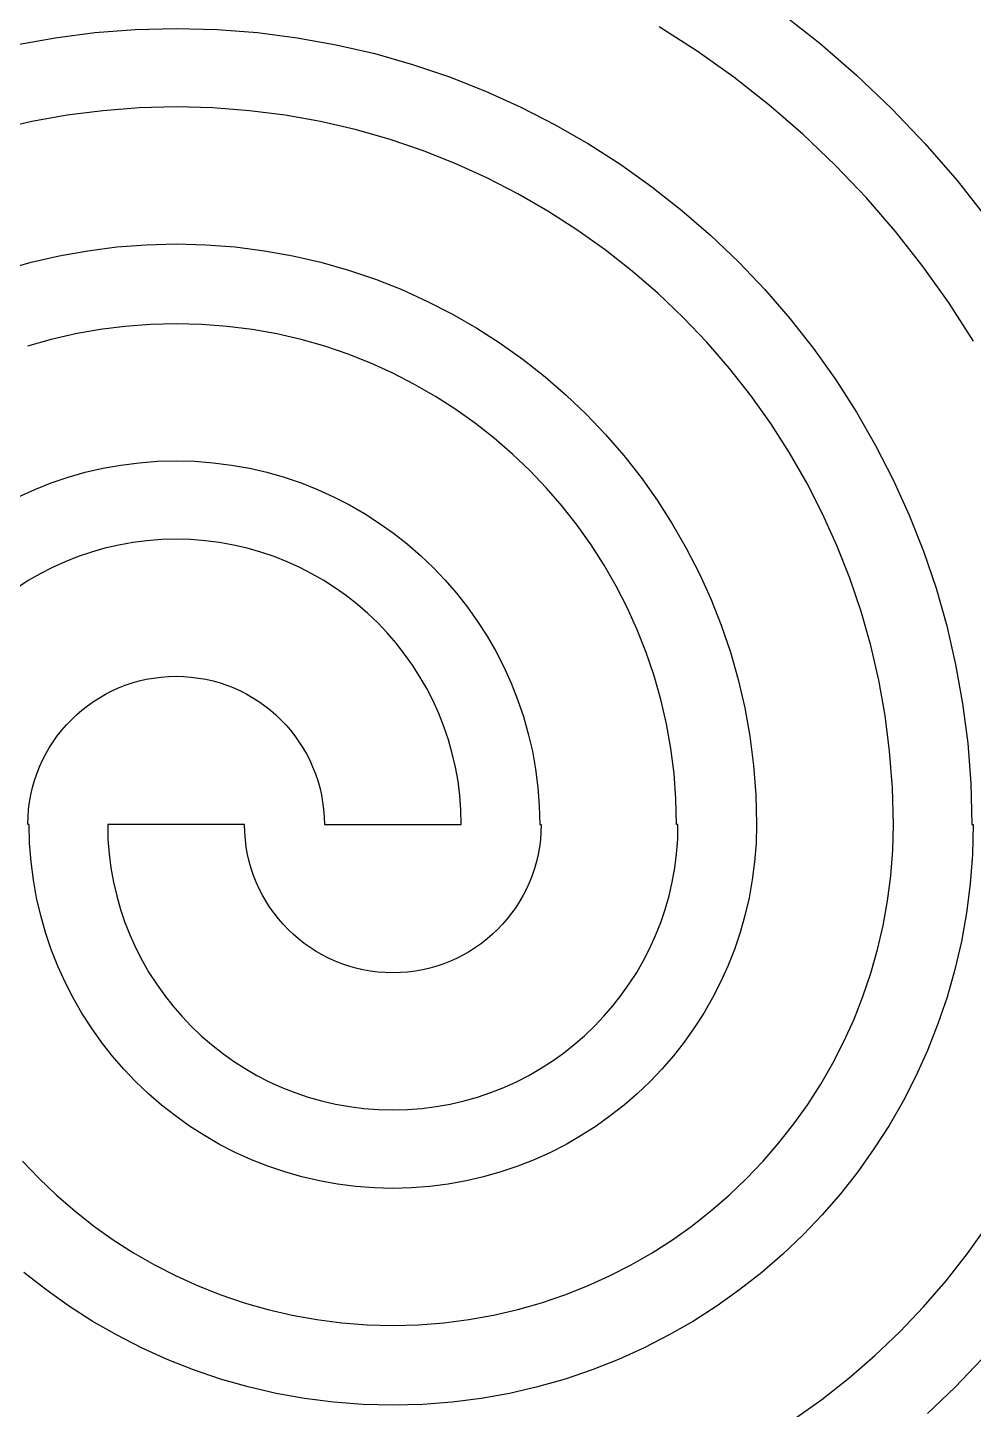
# Model space of a CAD drawing. Extents: x 0 to 85, y 0 to 82.
# Drawn here: x 38.86 to 52.33, y 32.65 to 52.32 of the extents above; entities that cross this region are included whole.
import ezdxf

# ---------------------------------------------------------------- set-up
doc = ezdxf.new("R2010")
doc.units = 0
doc.layers.get('0').update_dxf_attribs({"linetype": 'CONTINUOUS'})

msp = doc.modelspace()

# ---------------------------------------------------------------- linework, layer by layer
at = {"color": 0}
for p, q in [((49.5942, 52.5226), (50.14, 52.0954)), ((48.3955, 51.9836), (47.855, 52.3296)), ((38.6941, 52.0746), (39.2522, 52.1741)), ((39.2522, 52.1741), (39.8184, 52.2457)), ((39.8184, 52.2457), (40.3931, 52.2898)), ((40.3931, 52.2898), (40.9744, 52.305)), ((40.9744, 52.305), (41.5576, 52.2898)), ((41.5576, 52.2898), (42.1323, 52.2457)), ((42.1323, 52.2457), (42.6985, 52.1741)), ((42.6985, 52.1741), (43.2551, 52.0746)), ((43.2551, 52.0746), (43.8023, 51.9479)), ((43.8023, 51.9479), (44.3399, 51.7948)), ((48.9148, 51.6132), (48.3955, 51.9836)), ((50.14, 52.0954), (50.6621, 51.6421)), ((44.3399, 51.7948), (44.8677, 51.6156)), ((44.8677, 51.6156), (45.3817, 51.4131)), ((49.4164, 51.2191), (48.9148, 51.6132)), ((50.6621, 51.6421), (51.1637, 51.1637)), ((45.3817, 51.4131), (45.883, 51.1859)), ((39.9313, 51.1348), (39.4215, 51.0702)), ((40.4495, 51.1746), (39.9313, 51.1348)), ((40.9744, 51.1888), (40.4495, 51.1746)), ((41.4997, 51.1746), (40.9744, 51.1888)), ((42.0176, 51.1348), (41.4997, 51.1746)), ((42.5291, 51.0702), (42.0176, 51.1348)), ((45.883, 51.1859), (46.3709, 50.9351)), ((49.8987, 50.8), (49.4164, 51.2191)), ((51.1637, 51.1637), (51.6421, 50.6621)), ((38.9184, 50.9806), (38.4253, 50.8663)), ((39.4215, 51.0702), (38.9184, 50.9806)), ((43.0308, 50.9806), (42.5291, 51.0702)), ((43.524, 50.8663), (43.0308, 50.9806)), ((46.3709, 50.9351), (46.845, 50.6621)), ((44.009, 50.7284), (43.524, 50.8663)), ((50.3604, 50.3604), (49.8987, 50.8)), ((44.4832, 50.5672), (44.009, 50.7284)), ((44.946, 50.3837), (44.4832, 50.5672)), ((46.845, 50.6621), (47.3054, 50.3671)), ((51.6421, 50.6621), (52.0954, 50.14)), ((45.3983, 50.1798), (44.946, 50.3837)), ((47.3054, 50.3671), (47.7502, 50.0518)), ((50.8014, 49.8987), (50.3604, 50.3604)), ((45.8392, 49.954), (45.3983, 50.1798)), ((46.2661, 49.7071), (45.8392, 49.954)), ((47.7502, 50.0518), (48.1774, 49.7141)), ((52.0954, 50.14), (52.5226, 49.5942)), ((51.2191, 49.4164), (50.8014, 49.8987)), ((46.681, 49.4411), (46.2661, 49.7071)), ((48.1774, 49.7141), (48.5881, 49.3586)), ((47.0821, 49.1561), (46.681, 49.4411)), ((51.6132, 48.9148), (51.2191, 49.4164)), ((39.7178, 49.1423), (40.1313, 49.1959)), ((40.1313, 49.1959), (40.55, 49.2277)), ((40.55, 49.2277), (40.9744, 49.2386)), ((40.9744, 49.2386), (41.3992, 49.2277)), ((41.3992, 49.2277), (41.8179, 49.1959)), ((41.8179, 49.1959), (42.2314, 49.1423)), ((48.5881, 49.3586), (48.9825, 48.9825)), ((38.5202, 48.8668), (38.9117, 48.9783)), ((38.9117, 48.9783), (39.3114, 49.0707)), ((39.3114, 49.0707), (39.7178, 49.1423)), ((42.2314, 49.1423), (42.6378, 49.0707)), ((42.6378, 49.0707), (43.0375, 48.9783)), ((43.0375, 48.9783), (43.4287, 48.8668)), ((47.468, 48.8527), (47.0821, 49.1561)), ((48.9825, 48.9825), (49.3586, 48.5881)), ((43.4287, 48.8668), (43.8132, 48.7355)), ((47.8384, 48.5316), (47.468, 48.8527)), ((51.9836, 48.3941), (51.6132, 48.9148)), ((43.8132, 48.7355), (44.1882, 48.5881)), ((44.1882, 48.5881), (44.5548, 48.4216)), ((49.3586, 48.5881), (49.7141, 48.1774)), ((44.5548, 48.4216), (44.9104, 48.2395)), ((48.1926, 48.1926), (47.8384, 48.5316)), ((52.3296, 47.855), (51.9836, 48.3941)), ((44.9104, 48.2395), (45.2561, 48.0399)), ((48.5316, 47.8384), (48.1926, 48.1926)), ((39.8914, 48.0205), (39.54, 47.957)), ((40.247, 48.066), (39.8914, 48.0205)), ((40.6079, 48.0935), (40.247, 48.066)), ((40.9744, 48.102), (40.6079, 48.0935)), ((41.3413, 48.0935), (40.9744, 48.102)), ((41.7022, 48.066), (41.3413, 48.0935)), ((42.0592, 48.0205), (41.7022, 48.066)), ((42.4092, 47.957), (42.0592, 48.0205)), ((45.2561, 48.0399), (45.5909, 47.8247)), ((49.7141, 48.1774), (50.0518, 47.7492)), ((39.1954, 47.8772), (38.8578, 47.782)), ((39.54, 47.957), (39.1954, 47.8772)), ((42.7535, 47.8772), (42.4092, 47.957)), ((43.0911, 47.782), (42.7535, 47.8772)), ((45.5909, 47.8247), (45.9161, 47.5947)), ((48.8527, 47.468), (48.5316, 47.8384)), ((43.4234, 47.6691), (43.0911, 47.782)), ((43.7473, 47.541), (43.4234, 47.6691)), ((45.9161, 47.5947), (46.2276, 47.3495)), ((50.0518, 47.7492), (50.3671, 47.3054)), ((44.0612, 47.3989), (43.7473, 47.541)), ((44.3689, 47.2405), (44.0612, 47.3989)), ((49.1575, 47.0821), (48.8527, 47.468)), ((44.6677, 47.0697), (44.3689, 47.2405)), ((46.2276, 47.3495), (46.5282, 47.0888)), ((50.3671, 47.3054), (50.6621, 46.845)), ((44.9573, 46.8835), (44.6677, 47.0697)), ((46.5282, 47.0888), (46.8147, 46.8147)), ((49.4411, 46.681), (49.1575, 47.0821)), ((45.2367, 46.6852), (44.9573, 46.8835)), ((46.8147, 46.8147), (47.0888, 46.5282)), ((50.6621, 46.845), (50.9351, 46.3709)), ((45.5055, 46.4728), (45.2367, 46.6852)), ((49.7071, 46.2661), (49.4411, 46.681)), ((45.7648, 46.2485), (45.5055, 46.4728)), ((47.0888, 46.5282), (47.3495, 46.2276)), ((46.0128, 46.0128), (45.7648, 46.2485)), ((47.3495, 46.2276), (47.5947, 45.9161)), ((49.954, 45.8392), (49.7071, 46.2661)), ((50.9351, 46.3709), (51.1859, 45.8819)), ((39.6819, 45.9892), (39.9327, 46.047)), ((39.9327, 46.047), (40.1877, 46.0925)), ((40.1877, 46.0925), (40.4467, 46.1257)), ((40.4467, 46.1257), (40.7088, 46.1465)), ((40.7088, 46.1465), (40.9744, 46.1518)), ((40.9744, 46.1518), (41.2404, 46.1465)), ((41.2404, 46.1465), (41.5036, 46.1257)), ((41.5036, 46.1257), (41.7629, 46.0925)), ((41.7629, 46.0925), (42.0176, 46.047)), ((42.0176, 46.047), (42.267, 45.9892)), ((38.9611, 45.7454), (39.1968, 45.8378)), ((39.1968, 45.8378), (39.4367, 45.919)), ((39.4367, 45.919), (39.6819, 45.9892)), ((42.267, 45.9892), (42.5125, 45.919)), ((42.5125, 45.919), (42.7535, 45.8378)), ((42.7535, 45.8378), (42.9877, 45.7454)), ((46.2485, 45.7648), (46.0128, 46.0128)), ((47.5947, 45.9161), (47.8247, 45.5909)), ((50.1798, 45.3993), (49.954, 45.8392)), ((51.1859, 45.8819), (51.4131, 45.3803)), ((38.7325, 45.6406), (38.9611, 45.7454)), ((42.9877, 45.7454), (43.2181, 45.6406)), ((43.2181, 45.6406), (43.4414, 45.5263)), ((46.4728, 45.5055), (46.2485, 45.7648)), ((43.4414, 45.5263), (43.6577, 45.4021)), ((46.6852, 45.2367), (46.4728, 45.5055)), ((47.8247, 45.5909), (48.0399, 45.2561)), ((43.6577, 45.4021), (43.8672, 45.267)), ((43.8672, 45.267), (44.0711, 45.1224)), ((46.8835, 44.9573), (46.6852, 45.2367)), ((48.0399, 45.2561), (48.2395, 44.9104)), ((50.3837, 44.946), (50.1798, 45.3993)), ((51.4131, 45.3803), (51.6156, 44.8663)), ((40.9744, 45.0356), (40.7666, 45.0303)), ((41.184, 45.0303), (40.9744, 45.0356)), ((44.0711, 45.1224), (44.2666, 44.9682)), ((39.7686, 44.8525), (39.5799, 44.789)), ((39.9602, 44.9076), (39.7686, 44.8525)), ((40.1574, 44.9531), (39.9602, 44.9076)), ((40.3571, 44.9887), (40.1574, 44.9531)), ((40.5599, 45.0151), (40.3571, 44.9887)), ((40.7666, 45.0303), (40.5599, 45.0151)), ((41.3893, 45.0151), (41.184, 45.0303)), ((41.5918, 44.9887), (41.3893, 45.0151)), ((41.7918, 44.9531), (41.5918, 44.9887)), ((41.9887, 44.9076), (41.7918, 44.9531)), ((42.1802, 44.8525), (41.9887, 44.9076)), ((42.3693, 44.789), (42.1802, 44.8525)), ((44.2666, 44.9682), (44.4542, 44.8056)), ((47.0683, 44.6677), (46.8835, 44.9573)), ((48.2395, 44.9104), (48.423, 44.5548)), ((50.5686, 44.4832), (50.3837, 44.946)), ((51.6156, 44.8663), (51.7948, 44.3399)), ((39.3954, 44.716), (39.2162, 44.6345)), ((39.5799, 44.789), (39.3954, 44.716)), ((42.5538, 44.716), (42.3693, 44.789)), ((42.7344, 44.6345), (42.5538, 44.716)), ((44.4542, 44.8056), (44.6334, 44.6345)), ((47.2405, 44.3699), (47.0683, 44.6677)), ((38.8705, 44.4472), (38.7064, 44.341)), ((39.0412, 44.5452), (38.8705, 44.4472)), ((39.2162, 44.6345), (39.0412, 44.5452)), ((42.9094, 44.5452), (42.7344, 44.6345)), ((43.0788, 44.4472), (42.9094, 44.5452)), ((43.2428, 44.341), (43.0788, 44.4472)), ((44.6334, 44.6345), (44.8056, 44.4542)), ((44.8056, 44.4542), (44.9682, 44.2666)), ((48.423, 44.5548), (48.5881, 44.1882)), ((50.7284, 44.009), (50.5686, 44.4832)), ((43.4026, 44.2281), (43.2428, 44.341)), ((44.9682, 44.2666), (45.1224, 44.0711)), ((47.3975, 44.0627), (47.2405, 44.3699)), ((51.7948, 44.3399), (51.9479, 43.8023)), ((43.5571, 44.1067), (43.4026, 44.2281)), ((43.7046, 43.9801), (43.5571, 44.1067)), ((45.1224, 44.0711), (45.267, 43.8672)), ((47.541, 43.7473), (47.3975, 44.0627)), ((48.5881, 44.1882), (48.7355, 43.8132)), ((43.845, 43.845), (43.7046, 43.9801)), ((45.267, 43.8672), (45.4021, 43.6577)), ((50.8663, 43.5254), (50.7284, 44.009)), ((43.9801, 43.7046), (43.845, 43.845)), ((44.1067, 43.5571), (43.9801, 43.7046)), ((45.4021, 43.6577), (45.5263, 43.4414)), ((47.6691, 43.4234), (47.541, 43.7473)), ((48.7355, 43.8132), (48.8668, 43.4287)), ((51.9479, 43.8023), (52.0746, 43.2551)), ((44.2281, 43.4026), (44.1067, 43.5571)), ((50.9806, 43.0308), (50.8663, 43.5254)), ((44.341, 43.2442), (44.2281, 43.4026)), ((45.5263, 43.4414), (45.6406, 43.2181)), ((47.7806, 43.0925), (47.6691, 43.4234)), ((48.8668, 43.4287), (48.9783, 43.0375)), ((40.6534, 43.0608), (40.7596, 43.0749)), ((40.7596, 43.0749), (40.8672, 43.083)), ((40.8672, 43.083), (40.9744, 43.0858)), ((40.9744, 43.0858), (41.0834, 43.083)), ((41.0834, 43.083), (41.191, 43.0749)), ((41.191, 43.0749), (41.2958, 43.0608)), ((44.4472, 43.0788), (44.341, 43.2442)), ((44.5452, 42.9094), (44.4472, 43.0788)), ((45.6406, 43.2181), (45.7454, 42.9877)), ((47.8772, 42.7535), (47.7806, 43.0925)), ((52.0746, 43.2551), (52.1741, 42.6985)), ((39.9701, 42.8308), (40.0611, 42.8777)), ((40.0611, 42.8777), (40.1532, 42.9204)), ((40.1532, 42.9204), (40.2498, 42.9577)), ((40.2498, 42.9577), (40.3475, 42.9906)), ((40.3475, 42.9906), (40.4481, 43.0195)), ((40.4481, 43.0195), (40.55, 43.0431)), ((40.55, 43.0431), (40.6534, 43.0608)), ((41.2958, 43.0608), (41.4002, 43.0431)), ((41.4002, 43.0431), (41.5025, 43.0195)), ((41.5025, 43.0195), (41.6017, 42.9906)), ((41.6017, 42.9906), (41.6994, 42.9577)), ((41.6994, 42.9577), (41.7961, 42.9204)), ((41.7961, 42.9204), (41.8895, 42.8777)), ((41.8895, 42.8777), (41.9806, 42.8308)), ((44.6345, 42.7344), (44.5452, 42.9094)), ((45.7454, 42.9877), (45.8378, 42.7535)), ((48.9783, 43.0375), (49.0707, 42.6378)), ((51.0702, 42.5277), (50.9806, 43.0308)), ((39.7122, 42.6653), (39.7965, 42.7246)), ((39.7965, 42.7246), (39.8819, 42.7799)), ((39.8819, 42.7799), (39.9701, 42.8308)), ((41.9806, 42.8308), (42.0688, 42.7799)), ((42.0688, 42.7799), (42.1541, 42.7246)), ((42.1541, 42.7246), (42.237, 42.6653)), ((44.716, 42.5538), (44.6345, 42.7344)), ((45.8378, 42.7535), (45.919, 42.5125)), ((47.957, 42.4092), (47.8772, 42.7535)), ((52.1741, 42.6985), (52.2471, 42.1323)), ((39.4836, 42.467), (39.5566, 42.5372)), ((39.5566, 42.5372), (39.6339, 42.6036)), ((39.6339, 42.6036), (39.7122, 42.6653)), ((42.237, 42.6653), (42.3168, 42.6036)), ((42.3168, 42.6036), (42.394, 42.5372)), ((42.394, 42.5372), (42.467, 42.467)), ((44.789, 42.3693), (44.716, 42.5538)), ((45.919, 42.5125), (45.9892, 42.267)), ((49.0707, 42.6378), (49.1437, 42.2314)), ((51.1348, 42.0176), (51.0702, 42.5277)), ((39.2836, 42.237), (39.3471, 42.3168)), ((39.3471, 42.3168), (39.4134, 42.394)), ((39.4134, 42.394), (39.4836, 42.467)), ((42.467, 42.467), (42.5358, 42.394)), ((42.5358, 42.394), (42.6036, 42.3168)), ((42.6036, 42.3168), (42.6653, 42.237)), ((44.8525, 42.1816), (44.789, 42.3693)), ((48.0191, 42.0592), (47.957, 42.4092)), ((39.1693, 42.0688), (39.2247, 42.1541)), ((39.2247, 42.1541), (39.2836, 42.237)), ((42.6653, 42.237), (42.7246, 42.1541)), ((42.7246, 42.1541), (42.7799, 42.0688)), ((44.9076, 41.9887), (44.8525, 42.1816)), ((45.9892, 42.267), (46.047, 42.0176)), ((49.1437, 42.2314), (49.1959, 41.8179)), ((52.2471, 42.1323), (52.2898, 41.5576)), ((39.0303, 41.7961), (39.073, 41.8895)), ((39.073, 41.8895), (39.1199, 41.9806)), ((39.1199, 41.9806), (39.1693, 42.0688)), ((42.7799, 42.0688), (42.8308, 41.9806)), ((42.8308, 41.9806), (42.8777, 41.8895)), ((42.8777, 41.8895), (42.9189, 41.7961)), ((44.9531, 41.7918), (44.9076, 41.9887)), ((46.047, 42.0176), (46.0925, 41.7629)), ((48.0646, 41.7022), (48.0191, 42.0592)), ((51.1746, 41.4997), (51.1348, 42.0176)), ((38.9587, 41.6017), (38.9915, 41.6994)), ((38.9915, 41.6994), (39.0303, 41.7961)), ((42.9189, 41.7961), (42.9577, 41.6994)), ((42.9577, 41.6994), (42.9906, 41.6017)), ((44.9887, 41.5918), (44.9531, 41.7918)), ((46.0925, 41.7629), (46.1257, 41.5036)), ((48.0921, 41.3413), (48.0646, 41.7022)), ((49.1959, 41.8179), (49.2277, 41.3992)), ((38.9075, 41.4002), (38.9308, 41.5025)), ((38.9308, 41.5025), (38.9587, 41.6017)), ((42.9906, 41.6017), (43.0195, 41.5025)), ((43.0195, 41.5025), (43.0431, 41.4002)), ((45.0151, 41.3893), (44.9887, 41.5918)), ((46.1257, 41.5036), (46.1465, 41.2404)), ((51.1888, 40.9744), (51.1746, 41.4997)), ((52.2898, 41.5576), (52.305, 40.9744)), ((38.8881, 41.2958), (38.9075, 41.4002)), ((43.0431, 41.4002), (43.0608, 41.2958)), ((45.0303, 41.184), (45.0151, 41.3893)), ((48.102, 40.9744), (48.0921, 41.3413)), ((49.2277, 41.3992), (49.2386, 40.9744)), ((38.8662, 41.0834), (38.8743, 41.191)), ((38.8743, 41.191), (38.8881, 41.2958)), ((43.0608, 41.2958), (43.0749, 41.191)), ((43.0749, 41.191), (43.083, 41.0834)), ((45.0356, 40.9744), (45.0303, 41.184)), ((46.1465, 41.2404), (46.1518, 40.9744)), ((38.8634, 40.9744), (38.8662, 41.0834)), ((38.8648, 40.9744), (38.8634, 40.9744)), ((38.8662, 40.9744), (38.8648, 40.9744)), ((38.8648, 40.9744), (38.8648, 40.9744)), ((38.8676, 40.9744), (38.8662, 40.9744)), ((38.8662, 40.9744), (38.8662, 40.9744)), ((38.8691, 40.9744), (38.8676, 40.9744)), ((38.8676, 40.9744), (38.8676, 40.9744)), ((38.8705, 40.9744), (38.8691, 40.9744)), ((38.8691, 40.9744), (38.8691, 40.9744)), ((38.8719, 40.9744), (38.8705, 40.9744)), ((38.8705, 40.9744), (38.8705, 40.9744)), ((38.8705, 40.9744), (38.8705, 40.9744)), ((38.8729, 40.9744), (38.8719, 40.9744)), ((38.8719, 40.9744), (38.8719, 40.9744)), ((38.8743, 40.9744), (38.8729, 40.9744)), ((38.8729, 40.9744), (38.8729, 40.9744)), ((38.8729, 40.9744), (38.8729, 40.9744)), ((38.8758, 40.9744), (38.8743, 40.9744)), ((38.8743, 40.9744), (38.8743, 40.9744)), ((38.8772, 40.9744), (38.8758, 40.9744)), ((38.8758, 40.9744), (38.8758, 40.9744)), ((38.8786, 40.9744), (38.8772, 40.9744)), ((38.8772, 40.9744), (38.8772, 40.9744)), ((38.8772, 40.9744), (38.8772, 40.9744)), ((38.88, 40.9744), (38.8786, 40.9744)), ((38.8814, 40.9744), (38.88, 40.9744)), ((38.88, 40.9744), (38.88, 40.9744)), ((38.88, 40.9744), (38.88, 40.9744)), ((38.8828, 40.9744), (38.8814, 40.9744)), ((38.8814, 40.9744), (38.8814, 40.9744)), ((38.8842, 40.9744), (38.8828, 40.9744)), ((38.8828, 40.9744), (38.8828, 40.9744)), ((38.8895, 40.7088), (38.8842, 40.9744)), ((40.0611, 40.9744), (40.0004, 40.9744)), ((40.0004, 40.9744), (40.0043, 40.7666)), ((40.1214, 40.9744), (40.0611, 40.9744)), ((40.1821, 40.9744), (40.1214, 40.9744)), ((40.2428, 40.9744), (40.1821, 40.9744)), ((40.3049, 40.9744), (40.2428, 40.9744)), ((40.3655, 40.9744), (40.3049, 40.9744)), ((40.4262, 40.9744), (40.3655, 40.9744)), ((40.4883, 40.9744), (40.4262, 40.9744)), ((40.5486, 40.9744), (40.4883, 40.9744)), ((40.6093, 40.9744), (40.5486, 40.9744)), ((40.67, 40.9744), (40.6093, 40.9744)), ((40.7321, 40.9744), (40.67, 40.9744)), ((40.7928, 40.9744), (40.7321, 40.9744)), ((40.8534, 40.9744), (40.7928, 40.9744)), ((40.9141, 40.9744), (40.8534, 40.9744)), ((40.9744, 40.9744), (40.9141, 40.9744)), ((41.0351, 40.9744), (40.9744, 40.9744)), ((41.0958, 40.9744), (41.0351, 40.9744)), ((41.1579, 40.9744), (41.0958, 40.9744)), ((41.2186, 40.9744), (41.1579, 40.9744)), ((41.2792, 40.9744), (41.2186, 40.9744)), ((41.3413, 40.9744), (41.2792, 40.9744)), ((41.4016, 40.9744), (41.3413, 40.9744)), ((41.4623, 40.9744), (41.4016, 40.9744)), ((41.523, 40.9744), (41.4623, 40.9744)), ((41.5851, 40.9744), (41.523, 40.9744)), ((41.6458, 40.9744), (41.5851, 40.9744)), ((41.7064, 40.9744), (41.6458, 40.9744)), ((41.7671, 40.9744), (41.7064, 40.9744)), ((41.8275, 40.9744), (41.7671, 40.9744)), ((41.8881, 40.9744), (41.8275, 40.9744)), ((41.9502, 40.9744), (41.8881, 40.9744)), ((41.953, 40.8672), (41.9502, 40.9744)), ((43.083, 41.0834), (43.0858, 40.9744)), ((43.0858, 40.9744), (43.1465, 40.9744)), ((43.1465, 40.9744), (43.2082, 40.9744)), ((43.2082, 40.9744), (43.2689, 40.9744)), ((43.2689, 40.9744), (43.3296, 40.9744)), ((43.3296, 40.9744), (43.3903, 40.9744)), ((43.3903, 40.9744), (43.4523, 40.9744)), ((43.4523, 40.9744), (43.513, 40.9744)), ((43.513, 40.9744), (43.5737, 40.9744)), ((43.5737, 40.9744), (43.6344, 40.9744)), ((43.6344, 40.9744), (43.6947, 40.9744)), ((43.6947, 40.9744), (43.7554, 40.9744)), ((43.7554, 40.9744), (43.8161, 40.9744)), ((43.8161, 40.9744), (43.8781, 40.9744)), ((43.8781, 40.9744), (43.9388, 40.9744)), ((43.9388, 40.9744), (43.9995, 40.9744)), ((43.9995, 40.9744), (44.0602, 40.9744)), ((44.0602, 40.9744), (44.1219, 40.9744)), ((44.1219, 40.9744), (44.1826, 40.9744)), ((44.1826, 40.9744), (44.2433, 40.9744)), ((44.2433, 40.9744), (44.3054, 40.9744)), ((44.3054, 40.9744), (44.366, 40.9744)), ((44.366, 40.9744), (44.4267, 40.9744)), ((44.4267, 40.9744), (44.487, 40.9744)), ((44.487, 40.9744), (44.5477, 40.9744)), ((44.5477, 40.9744), (44.6084, 40.9744)), ((44.6084, 40.9744), (44.6691, 40.9744)), ((44.6691, 40.9744), (44.7312, 40.9744)), ((44.7312, 40.9744), (44.7918, 40.9744)), ((44.7918, 40.9744), (44.8525, 40.9744)), ((44.8525, 40.9744), (44.9128, 40.9744)), ((44.9128, 40.9744), (44.9749, 40.9744)), ((44.9749, 40.9744), (45.0356, 40.9744)), ((46.1518, 40.9744), (46.1518, 40.9744)), ((46.1518, 40.9744), (46.1532, 40.9744)), ((46.1532, 40.9744), (46.1532, 40.9744)), ((46.1532, 40.9744), (46.1546, 40.9744)), ((46.1546, 40.9744), (46.156, 40.9744)), ((46.156, 40.9744), (46.156, 40.9744)), ((46.156, 40.9744), (46.1574, 40.9744)), ((46.1574, 40.9744), (46.1574, 40.9744)), ((46.1574, 40.9744), (46.1589, 40.9744)), ((46.1589, 40.9744), (46.1589, 40.9744)), ((46.1589, 40.9744), (46.1603, 40.9744)), ((46.1603, 40.9744), (46.1603, 40.9744)), ((46.1603, 40.9744), (46.1603, 40.9744)), ((46.1603, 40.9744), (46.1617, 40.9744)), ((46.1617, 40.9744), (46.1617, 40.9744)), ((46.1617, 40.9744), (46.1627, 40.9744)), ((46.1627, 40.9744), (46.1627, 40.9744)), ((46.1627, 40.9744), (46.1627, 40.9744)), ((46.1627, 40.9744), (46.1641, 40.9744)), ((46.1641, 40.9744), (46.1641, 40.9744)), ((46.1641, 40.9744), (46.1641, 40.9744)), ((46.1641, 40.9744), (46.1656, 40.9744)), ((46.1656, 40.9744), (46.1656, 40.9744)), ((46.1656, 40.9744), (46.167, 40.9744)), ((46.167, 40.9744), (46.167, 40.9744)), ((46.167, 40.9744), (46.1684, 40.9744)), ((46.1684, 40.9744), (46.1684, 40.9744)), ((46.1684, 40.9744), (46.1698, 40.9744)), ((46.1726, 40.9744), (46.1684, 40.8672)), ((46.1698, 40.9744), (46.1698, 40.9744)), ((46.1698, 40.9744), (46.1712, 40.9744)), ((46.1712, 40.9744), (46.1712, 40.9744)), ((46.1712, 40.9744), (46.1726, 40.9744)), ((48.103, 40.9744), (48.102, 40.9744)), ((48.1044, 40.9744), (48.103, 40.9744)), ((48.103, 40.9744), (48.103, 40.9744)), ((48.103, 40.9744), (48.103, 40.9744)), ((48.1058, 40.9744), (48.1044, 40.9744)), ((48.1044, 40.9744), (48.1044, 40.9744)), ((48.1072, 40.9744), (48.1058, 40.9744)), ((48.1058, 40.9744), (48.1058, 40.9744)), ((48.1087, 40.9744), (48.1072, 40.9744)), ((48.1072, 40.9744), (48.1072, 40.9744)), ((48.1101, 40.9744), (48.1087, 40.9744)), ((48.1087, 40.9744), (48.1087, 40.9744)), ((48.1115, 40.9744), (48.1101, 40.9744)), ((48.1101, 40.9744), (48.1101, 40.9744)), ((48.1129, 40.9744), (48.1115, 40.9744)), ((48.1115, 40.9744), (48.1115, 40.9744)), ((48.1143, 40.9744), (48.1129, 40.9744)), ((48.1129, 40.9744), (48.1129, 40.9744)), ((48.1157, 40.9744), (48.1143, 40.9744)), ((48.1143, 40.9744), (48.1143, 40.9744)), ((48.1143, 40.9744), (48.1143, 40.9744)), ((48.1171, 40.9744), (48.1157, 40.9744)), ((48.1157, 40.9744), (48.1157, 40.9744)), ((48.1171, 40.7666), (48.121, 40.9744)), ((48.1182, 40.9744), (48.1171, 40.9744)), ((48.1171, 40.9744), (48.1171, 40.9744)), ((48.1171, 40.9744), (48.1171, 40.9744)), ((48.1196, 40.9744), (48.1182, 40.9744)), ((48.1182, 40.9744), (48.1182, 40.9744)), ((48.121, 40.9744), (48.1196, 40.9744)), ((48.1196, 40.9744), (48.1196, 40.9744)), ((48.1196, 40.9744), (48.1196, 40.9744)), ((48.121, 40.9744), (48.121, 40.9744)), ((49.2372, 40.9744), (49.2319, 40.7088)), ((49.2386, 40.9744), (49.2372, 40.9744)), ((49.2372, 40.9744), (49.2372, 40.9744)), ((49.2372, 40.9744), (49.2372, 40.9744)), ((49.2372, 40.9744), (49.2372, 40.9744)), ((49.2372, 40.9744), (49.2372, 40.9744)), ((49.2372, 40.9744), (49.2372, 40.9744)), ((49.2372, 40.9744), (49.2372, 40.9744)), ((49.2372, 40.9744), (49.2372, 40.9744)), ((49.2372, 40.9744), (49.2372, 40.9744)), ((49.2372, 40.9744), (49.2372, 40.9744)), ((49.2372, 40.9744), (49.2372, 40.9744)), ((49.2372, 40.9744), (49.2372, 40.9744)), ((49.2372, 40.9744), (49.2372, 40.9744)), ((49.2372, 40.9744), (49.2372, 40.9744)), ((49.2372, 40.9744), (49.2372, 40.9744)), ((49.2372, 40.9744), (49.2372, 40.9744)), ((49.2372, 40.9744), (49.2372, 40.9744)), ((49.2372, 40.9744), (49.2372, 40.9744)), ((49.2372, 40.9744), (49.2372, 40.9744)), ((49.2372, 40.9744), (49.2372, 40.9744)), ((49.2372, 40.9744), (49.2372, 40.9744)), ((49.2372, 40.9744), (49.2372, 40.9744)), ((49.2372, 40.9744), (49.2372, 40.9744)), ((49.2372, 40.9744), (49.2372, 40.9744)), ((49.2372, 40.9744), (49.2372, 40.9744)), ((49.2372, 40.9744), (49.2372, 40.9744)), ((49.2372, 40.9744), (49.2372, 40.9744)), ((49.2372, 40.9744), (49.2372, 40.9744)), ((49.2372, 40.9744), (49.2372, 40.9744)), ((49.2372, 40.9744), (49.2372, 40.9744)), ((49.2372, 40.9744), (49.2372, 40.9744)), ((49.2372, 40.9744), (49.2372, 40.9744)), ((51.1789, 40.6093), (51.1888, 40.9744)), ((51.1888, 40.9744), (51.1888, 40.9744)), ((51.1888, 40.9744), (51.1888, 40.9744)), ((51.1888, 40.9744), (51.1888, 40.9744)), ((51.1888, 40.9744), (51.1888, 40.9744)), ((51.1888, 40.9744), (51.1888, 40.9744)), ((51.1888, 40.9744), (51.1888, 40.9744)), ((51.1888, 40.9744), (51.1888, 40.9744)), ((51.1888, 40.9744), (51.1888, 40.9744)), ((51.1888, 40.9744), (51.1888, 40.9744)), ((51.1888, 40.9744), (51.1888, 40.9744)), ((51.1888, 40.9744), (51.1888, 40.9744)), ((51.1888, 40.9744), (51.1888, 40.9744)), ((51.1888, 40.9744), (51.1888, 40.9744)), ((51.1888, 40.9744), (51.1888, 40.9744)), ((51.1888, 40.9744), (51.1888, 40.9744)), ((51.1888, 40.9744), (51.1888, 40.9744)), ((51.1888, 40.9744), (51.1888, 40.9744)), ((51.1888, 40.9744), (51.1888, 40.9744)), ((51.1888, 40.9744), (51.1888, 40.9744)), ((51.1888, 40.9744), (51.1888, 40.9744)), ((51.1888, 40.9744), (51.1888, 40.9744)), ((51.1888, 40.9744), (51.1888, 40.9744)), ((51.1888, 40.9744), (51.1888, 40.9744)), ((51.1888, 40.9744), (51.1888, 40.9744)), ((51.1888, 40.9744), (51.1888, 40.9744)), ((51.1888, 40.9744), (51.1888, 40.9744)), ((51.1888, 40.9744), (51.1888, 40.9744)), ((51.1888, 40.9744), (51.1888, 40.9744)), ((51.1888, 40.9744), (51.1888, 40.9744)), ((51.1888, 40.9744), (51.1888, 40.9744)), ((51.1888, 40.9744), (51.1888, 40.9744)), ((51.1888, 40.9744), (51.1888, 40.9744)), ((52.305, 40.9744), (52.3064, 40.9744)), ((52.3064, 40.9744), (52.3064, 40.9744)), ((52.3064, 40.9744), (52.3064, 40.9744)), ((52.3064, 40.9744), (52.3074, 40.9744)), ((52.3074, 40.9744), (52.3074, 40.9744)), ((52.3074, 40.9744), (52.3074, 40.9744)), ((52.3074, 40.9744), (52.3088, 40.9744)), ((52.3088, 40.9744), (52.3088, 40.9744)), ((52.3088, 40.9744), (52.3102, 40.9744)), ((52.3102, 40.9744), (52.3102, 40.9744)), ((52.3102, 40.9744), (52.3117, 40.9744)), ((52.3117, 40.9744), (52.3117, 40.9744)), ((52.3117, 40.9744), (52.3117, 40.9744)), ((52.3117, 40.9744), (52.3131, 40.9744)), ((52.3131, 40.9744), (52.3131, 40.9744)), ((52.3131, 40.9744), (52.3145, 40.9744)), ((52.324, 40.9744), (52.3131, 40.55)), ((52.3145, 40.9744), (52.3159, 40.9744)), ((52.3159, 40.9744), (52.3159, 40.9744)), ((52.3159, 40.9744), (52.3173, 40.9744)), ((52.3173, 40.9744), (52.3173, 40.9744)), ((52.3173, 40.9744), (52.3173, 40.9744)), ((52.3173, 40.9744), (52.3187, 40.9744)), ((52.3187, 40.9744), (52.3187, 40.9744)), ((52.3187, 40.9744), (52.3201, 40.9744)), ((52.3201, 40.9744), (52.3201, 40.9744)), ((52.3201, 40.9744), (52.3212, 40.9744)), ((52.3212, 40.9744), (52.3212, 40.9744)), ((52.3212, 40.9744), (52.3212, 40.9744)), ((52.3212, 40.9744), (52.3212, 40.9744)), ((52.3212, 40.9744), (52.3226, 40.9744)), ((52.3226, 40.9744), (52.3226, 40.9744)), ((52.3226, 40.9744), (52.324, 40.9744)), ((38.9103, 40.4467), (38.8895, 40.7088)), ((40.0043, 40.7666), (40.0209, 40.5599)), ((41.9612, 40.7596), (41.953, 40.8672)), ((41.9735, 40.6534), (41.9612, 40.7596)), ((46.1617, 40.7596), (46.1476, 40.6534)), ((46.1684, 40.8672), (46.1617, 40.7596)), ((48.1005, 40.5599), (48.1171, 40.7666)), ((49.2319, 40.7088), (49.2111, 40.4467)), ((40.0209, 40.5599), (40.0473, 40.3571)), ((41.9929, 40.55), (41.9735, 40.6534)), ((42.0165, 40.4481), (41.9929, 40.55)), ((46.1285, 40.55), (46.1049, 40.4481)), ((46.1476, 40.6534), (46.1285, 40.55)), ((48.0741, 40.3571), (48.1005, 40.5599)), ((51.1514, 40.247), (51.1789, 40.6093)), ((52.3131, 40.55), (52.2813, 40.1313)), ((38.9435, 40.1877), (38.9103, 40.4467)), ((40.0473, 40.3571), (40.083, 40.1574)), ((42.0455, 40.3475), (42.0165, 40.4481)), ((42.0783, 40.2498), (42.0455, 40.3475)), ((46.076, 40.3475), (46.0446, 40.2498)), ((46.1049, 40.4481), (46.076, 40.3475)), ((48.0399, 40.1574), (48.0741, 40.3571)), ((49.2111, 40.4467), (49.1779, 40.1877)), ((38.989, 39.9327), (38.9435, 40.1877)), ((40.083, 40.1574), (40.1285, 39.9616)), ((42.1157, 40.1546), (42.0783, 40.2498)), ((42.1584, 40.0611), (42.1157, 40.1546)), ((46.0058, 40.1546), (45.9631, 40.0611)), ((46.0446, 40.2498), (46.0058, 40.1546)), ((47.9944, 39.9616), (48.0399, 40.1574)), ((49.1779, 40.1877), (49.1324, 39.9327)), ((51.1059, 39.8914), (51.1514, 40.247)), ((52.2813, 40.1313), (52.2291, 39.7178)), ((39.0469, 39.6819), (38.989, 39.9327)), ((40.1285, 39.9616), (40.1821, 39.7686)), ((42.2053, 39.9701), (42.1584, 40.0611)), ((42.2561, 39.8819), (42.2053, 39.9701)), ((45.9161, 39.9701), (45.8653, 39.8819)), ((45.9631, 40.0611), (45.9161, 39.9701)), ((47.9393, 39.7686), (47.9944, 39.9616)), ((49.1324, 39.9327), (49.0746, 39.6819)), ((40.1821, 39.7686), (40.247, 39.5799)), ((42.3115, 39.7951), (42.2561, 39.8819)), ((42.3704, 39.7122), (42.3115, 39.7951)), ((45.81, 39.7951), (45.7521, 39.7122)), ((45.8653, 39.8819), (45.81, 39.7951)), ((47.8758, 39.5799), (47.9393, 39.7686)), ((51.0427, 39.54), (51.1059, 39.8914)), ((39.1171, 39.4367), (39.0469, 39.6819)), ((40.247, 39.5799), (40.32, 39.3968)), ((42.4325, 39.6339), (42.3704, 39.7122)), ((42.4988, 39.5566), (42.4325, 39.6339)), ((42.569, 39.4836), (42.4988, 39.5566)), ((45.6226, 39.5566), (45.5524, 39.4836)), ((45.689, 39.6339), (45.6226, 39.5566)), ((45.7521, 39.7122), (45.689, 39.6339)), ((47.8028, 39.3968), (47.8758, 39.5799)), ((49.0746, 39.6819), (49.0044, 39.4367)), ((50.964, 39.1954), (51.0427, 39.54)), ((52.2291, 39.7178), (52.1561, 39.3114)), ((39.1982, 39.1968), (39.1171, 39.4367)), ((40.32, 39.3968), (40.4012, 39.2162)), ((42.642, 39.4134), (42.569, 39.4836)), ((42.7193, 39.3471), (42.642, 39.4134)), ((42.7976, 39.2836), (42.7193, 39.3471)), ((45.4021, 39.3471), (45.3238, 39.2836)), ((45.4794, 39.4134), (45.4021, 39.3471)), ((45.5524, 39.4836), (45.4794, 39.4134)), ((47.7203, 39.2162), (47.8028, 39.3968)), ((49.0044, 39.4367), (48.9232, 39.1968)), ((39.2906, 38.9611), (39.1982, 39.1968)), ((40.4012, 39.2162), (40.4908, 39.0412)), ((42.8819, 39.2247), (42.7976, 39.2836)), ((42.9673, 39.1693), (42.8819, 39.2247)), ((43.0555, 39.1199), (42.9673, 39.1693)), ((45.1541, 39.1693), (45.066, 39.1199)), ((45.2395, 39.2247), (45.1541, 39.1693)), ((45.3238, 39.2836), (45.2395, 39.2247)), ((47.6306, 39.0412), (47.7203, 39.2162)), ((48.9232, 39.1968), (48.8308, 38.9611)), ((50.8663, 38.8578), (50.964, 39.1954)), ((52.1561, 39.3114), (52.0637, 38.9132)), ((39.3954, 38.7325), (39.2906, 38.9611)), ((40.4908, 39.0412), (40.5888, 38.8719)), ((43.1465, 39.073), (43.0555, 39.1199)), ((43.24, 39.0303), (43.1465, 39.073)), ((43.3366, 38.9915), (43.24, 39.0303)), ((43.4329, 38.9587), (43.3366, 38.9915)), ((43.5335, 38.9308), (43.4329, 38.9587)), ((44.6885, 38.9587), (44.5879, 38.9308)), ((44.7862, 38.9915), (44.6885, 38.9587)), ((44.8814, 39.0303), (44.7862, 38.9915)), ((44.9749, 39.073), (44.8814, 39.0303)), ((45.066, 39.1199), (44.9749, 39.073)), ((47.5326, 38.8719), (47.6306, 39.0412)), ((48.8308, 38.9611), (48.726, 38.7325)), ((40.5888, 38.8719), (40.6947, 38.7064)), ((43.6354, 38.9075), (43.5335, 38.9308)), ((43.7388, 38.8881), (43.6354, 38.9075)), ((43.845, 38.8743), (43.7388, 38.8881)), ((43.9526, 38.8676), (43.845, 38.8743)), ((44.0602, 38.8634), (43.9526, 38.8676)), ((44.1688, 38.8676), (44.0602, 38.8634)), ((44.2764, 38.8743), (44.1688, 38.8676)), ((44.3826, 38.8881), (44.2764, 38.8743)), ((44.486, 38.9075), (44.3826, 38.8881)), ((44.5879, 38.9308), (44.486, 38.9075)), ((47.4267, 38.7064), (47.5326, 38.8719)), ((50.7545, 38.5272), (50.8663, 38.8578)), ((52.0637, 38.9132), (51.9522, 38.5202)), ((39.5097, 38.5092), (39.3954, 38.7325)), ((40.6947, 38.7064), (40.8079, 38.5466)), ((40.8079, 38.5466), (40.9293, 38.3935)), ((47.1936, 38.3935), (47.3135, 38.5466)), ((47.3135, 38.5466), (47.4267, 38.7064)), ((48.726, 38.7325), (48.6117, 38.5092)), ((39.6339, 38.293), (39.5097, 38.5092)), ((40.9293, 38.3935), (41.0559, 38.2461)), ((47.0655, 38.2461), (47.1936, 38.3935)), ((48.6117, 38.5092), (48.4875, 38.293)), ((50.6278, 38.2034), (50.7545, 38.5272)), ((51.9522, 38.5202), (51.8213, 38.137)), ((39.7686, 38.082), (39.6339, 38.293)), ((41.0559, 38.2461), (41.191, 38.1056)), ((46.9304, 38.1056), (47.0655, 38.2461)), ((48.4875, 38.293), (48.3524, 38.082)), ((50.4843, 37.8876), (50.6278, 38.2034)), ((39.9136, 37.8795), (39.7686, 38.082)), ((41.191, 38.1056), (41.3314, 37.9705)), ((41.3314, 37.9705), (41.4789, 37.8425)), ((46.6425, 37.8425), (46.79, 37.9705)), ((46.79, 37.9705), (46.9304, 38.1056)), ((48.3524, 38.082), (48.2078, 37.8795)), ((51.8213, 38.137), (51.6738, 37.761)), ((40.0664, 37.6837), (39.9136, 37.8795)), ((41.4789, 37.8425), (41.6334, 37.7225)), ((46.4894, 37.7225), (46.6425, 37.8425)), ((48.2078, 37.8795), (48.055, 37.6837)), ((50.3259, 37.5804), (50.4843, 37.8876)), ((51.6738, 37.761), (51.5084, 37.3959)), ((40.229, 37.495), (40.0664, 37.6837)), ((41.6334, 37.7225), (41.7918, 37.6079)), ((41.7918, 37.6079), (41.9573, 37.5035)), ((46.1641, 37.5035), (46.3296, 37.6079)), ((46.3296, 37.6079), (46.4894, 37.7225)), ((48.055, 37.6837), (47.8924, 37.495)), ((50.1551, 37.2816), (50.3259, 37.5804)), ((40.4012, 37.3158), (40.229, 37.495)), ((41.9573, 37.5035), (42.1266, 37.4054)), ((42.1266, 37.4054), (42.3016, 37.3144)), ((45.8198, 37.3144), (45.9948, 37.4054)), ((45.9948, 37.4054), (46.1641, 37.5035)), ((47.8924, 37.495), (47.7203, 37.3158)), ((51.5084, 37.3959), (51.3249, 37.0388)), ((40.5818, 37.1436), (40.4012, 37.3158)), ((42.3016, 37.3144), (42.4822, 37.2346)), ((42.4822, 37.2346), (42.6653, 37.1616)), ((45.4561, 37.1616), (45.6392, 37.2346)), ((45.6392, 37.2346), (45.8198, 37.3144)), ((47.7203, 37.3158), (47.5396, 37.1436)), ((49.9692, 36.9919), (50.1551, 37.2816)), ((40.7691, 36.981), (40.5818, 37.1436)), ((40.9649, 36.8282), (40.7691, 36.981)), ((42.6653, 37.1616), (42.8544, 37.0967)), ((42.8544, 37.0967), (43.047, 37.0431)), ((43.047, 37.0431), (43.2428, 36.9962)), ((43.2428, 36.9962), (43.4428, 36.9605)), ((44.6786, 36.9605), (44.8786, 36.9962)), ((44.8786, 36.9962), (45.0744, 37.0431)), ((45.0744, 37.0431), (45.267, 37.0967)), ((45.267, 37.0967), (45.4561, 37.1616)), ((47.3523, 36.981), (47.1565, 36.8282)), ((47.5396, 37.1436), (47.3523, 36.981)), ((49.7706, 36.7136), (49.9692, 36.9919)), ((51.3249, 37.0388), (51.1267, 36.6931)), ((41.1674, 36.6832), (40.9649, 36.8282)), ((43.4428, 36.9605), (43.6467, 36.9355)), ((43.6467, 36.9355), (43.852, 36.9189)), ((43.852, 36.9189), (44.0602, 36.9136)), ((44.0602, 36.9136), (44.2694, 36.9189)), ((44.2694, 36.9189), (44.4747, 36.9355)), ((44.4747, 36.9355), (44.6786, 36.9605)), ((47.1565, 36.8282), (46.954, 36.6832)), ((41.3784, 36.5485), (41.1674, 36.6832)), ((46.954, 36.6832), (46.7431, 36.5485)), ((49.5582, 36.4437), (49.7706, 36.7136)), ((51.1267, 36.6931), (50.9101, 36.358)), ((41.5946, 36.4229), (41.3784, 36.5485)), ((41.8179, 36.3086), (41.5946, 36.4229)), ((46.5268, 36.4229), (46.3035, 36.3086)), ((46.7431, 36.5485), (46.5268, 36.4229)), ((49.3339, 36.1844), (49.5582, 36.4437)), ((38.7876, 36.1844), (39.0232, 35.9378)), ((42.0469, 36.2052), (41.8179, 36.3086)), ((42.2822, 36.1114), (42.0469, 36.2052)), ((46.0745, 36.2052), (45.8392, 36.1114)), ((46.3035, 36.3086), (46.0745, 36.2052)), ((49.0982, 35.9378), (49.3339, 36.1844)), ((50.9101, 36.358), (50.6801, 36.0345)), ((42.5221, 36.0303), (42.2822, 36.1114)), ((42.7673, 35.9615), (42.5221, 36.0303)), ((45.5993, 36.0303), (45.3538, 35.9615)), ((45.8392, 36.1114), (45.5993, 36.0303)), ((50.6801, 36.0345), (50.4349, 35.7216)), ((39.0232, 35.9378), (39.2698, 35.7008)), ((43.0181, 35.9033), (42.7673, 35.9615)), ((43.2731, 35.8581), (43.0181, 35.9033)), ((43.5321, 35.8249), (43.2731, 35.8581)), ((43.7956, 35.8041), (43.5321, 35.8249)), ((44.0602, 35.7974), (43.7956, 35.8041)), ((44.3258, 35.8041), (44.0602, 35.7974)), ((44.5893, 35.8249), (44.3258, 35.8041)), ((44.8483, 35.8581), (44.5893, 35.8249)), ((45.1033, 35.9033), (44.8483, 35.8581)), ((45.3538, 35.9615), (45.1033, 35.9033)), ((48.8516, 35.7008), (49.0982, 35.9378)), ((39.2698, 35.7008), (39.5305, 35.4775)), ((48.5909, 35.4775), (48.8516, 35.7008)), ((50.4349, 35.7216), (50.1745, 35.421)), ((39.5305, 35.4775), (39.799, 35.2654)), ((48.3224, 35.2654), (48.5909, 35.4775)), ((50.1745, 35.421), (49.9015, 35.1345)), ((39.799, 35.2654), (40.0787, 35.0669)), ((48.0427, 35.0669), (48.3224, 35.2654)), ((52.2429, 34.8685), (52.5268, 35.2681)), ((40.0787, 35.0669), (40.3684, 34.8809)), ((47.7531, 34.8809), (48.0427, 35.0669)), ((49.9015, 35.1345), (49.615, 34.8602)), ((40.3684, 34.8809), (40.6658, 34.7086)), ((47.4557, 34.7086), (47.7531, 34.8809)), ((49.615, 34.8602), (49.3145, 34.6012)), ((51.9395, 34.4827), (52.2429, 34.8685)), ((40.6658, 34.7086), (40.9734, 34.5515)), ((47.148, 34.5515), (47.4557, 34.7086)), ((39.1199, 34.3559), (38.807, 34.6012)), ((40.9734, 34.5515), (41.2888, 34.4083)), ((46.8327, 34.4083), (47.148, 34.5515)), ((49.3145, 34.6012), (49.0015, 34.3559)), ((51.617, 34.112), (51.9395, 34.4827)), ((39.4437, 34.1244), (39.1199, 34.3559)), ((41.2888, 34.4083), (41.6126, 34.2815)), ((41.6126, 34.2815), (41.9435, 34.1685)), ((46.1779, 34.1685), (46.5088, 34.2815)), ((46.5088, 34.2815), (46.8327, 34.4083)), ((49.0015, 34.3559), (48.6777, 34.1244)), ((39.7799, 33.9094), (39.4437, 34.1244)), ((41.9435, 34.1685), (42.2822, 34.072)), ((42.2822, 34.072), (42.6254, 33.9921)), ((45.496, 33.9921), (45.8392, 34.072)), ((45.8392, 34.072), (46.1779, 34.1685)), ((48.6777, 34.1244), (48.3429, 33.9094)), ((51.2794, 33.7564), (51.617, 34.112)), ((40.1242, 33.711), (39.7799, 33.9094)), ((42.6254, 33.9921), (42.9768, 33.9301)), ((42.9768, 33.9301), (43.3338, 33.8846)), ((43.3338, 33.8846), (43.6947, 33.857)), ((43.6947, 33.857), (44.0602, 33.8474)), ((44.0602, 33.8474), (44.4267, 33.857)), ((44.4267, 33.857), (44.789, 33.8846)), ((44.789, 33.8846), (45.1446, 33.9301)), ((45.1446, 33.9301), (45.496, 33.9921)), ((48.3429, 33.9094), (47.9972, 33.711)), ((40.4813, 33.5277), (40.1242, 33.711)), ((47.9972, 33.711), (47.6402, 33.5277)), ((50.9242, 33.4188), (51.2794, 33.7564)), ((40.8478, 33.3623), (40.4813, 33.5277)), ((47.6402, 33.5277), (47.275, 33.3623)), ((41.2228, 33.2135), (40.8478, 33.3623)), ((47.275, 33.3623), (46.8986, 33.2135)), ((50.5534, 33.0977), (50.9242, 33.4188)), ((52.4439, 33.3609), (52.0693, 32.9668)), ((41.6059, 33.0839), (41.2228, 33.2135)), ((41.9985, 32.9723), (41.6059, 33.0839)), ((46.5155, 33.0839), (46.1229, 32.9723)), ((46.8986, 33.2135), (46.5155, 33.0839)), ((50.1675, 32.7932), (50.5534, 33.0977)), ((42.3982, 32.88), (41.9985, 32.9723)), ((42.8046, 32.807), (42.3982, 32.88)), ((45.7232, 32.88), (45.3182, 32.807)), ((46.1229, 32.9723), (45.7232, 32.88)), ((52.0693, 32.9668), (51.6749, 32.592)), ((43.2167, 32.7546), (42.8046, 32.807)), ((43.6354, 32.7229), (43.2167, 32.7546)), ((44.0602, 32.7119), (43.6354, 32.7229)), ((44.486, 32.7229), (44.0602, 32.7119)), ((44.9047, 32.7546), (44.486, 32.7229)), ((45.3182, 32.807), (44.9047, 32.7546)), ((49.7664, 32.5079), (50.1675, 32.7932))]:
    msp.add_line(p, q, dxfattribs=at)

doc.saveas('drawing.dxf')
